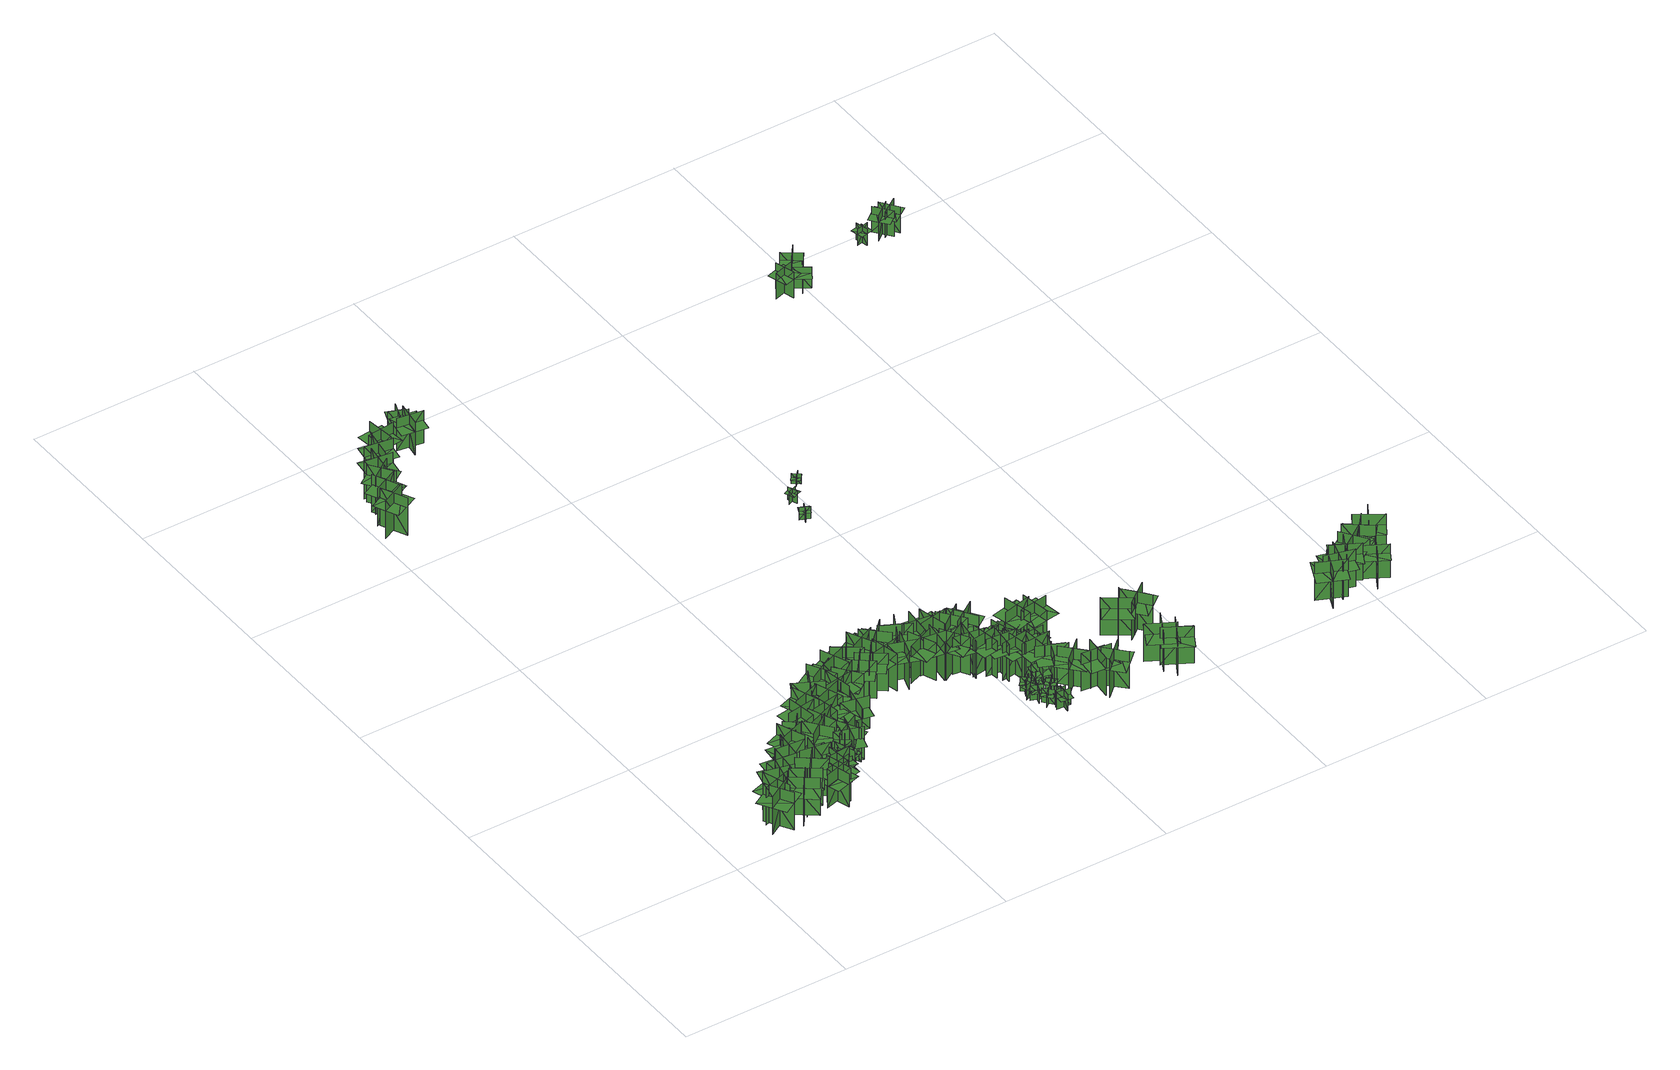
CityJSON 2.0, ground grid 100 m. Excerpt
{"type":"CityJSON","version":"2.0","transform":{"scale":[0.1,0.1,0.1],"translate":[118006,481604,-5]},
"CityObjects":{
"tree1":{"type":"SolitaryVegetationObject","geometry":[{"type":"MultiSurface","lod":"1","boundaries":[[[0,1,2]],[[0,2,3]],[[4,5,6]],[[4,6,7]],[[8,9,10]],[[8,10,11]],[[8,11,12]],[[8,12,13]]]}]},
"tree2":{"type":"SolitaryVegetationObject","geometry":[{"type":"MultiSurface","lod":"1","boundaries":[[[14,15,16]],[[14,16,17]],[[18,19,20]],[[18,20,21]],[[22,23,24]],[[22,24,25]],[[22,25,26]],[[22,26,27]]]}]},
"tree3":{"type":"SolitaryVegetationObject","geometry":[{"type":"MultiSurface","lod":"1","boundaries":[[[28,29,30]],[[28,30,31]],[[32,33,34]],[[32,34,35]],[[36,37,38]],[[36,38,39]],[[36,39,40]],[[36,40,41]]]}]},
"tree4":{"type":"SolitaryVegetationObject","geometry":[{"type":"MultiSurface","lod":"1","boundaries":[[[42,43,44]],[[42,44,45]],[[46,47,48]],[[46,48,49]],[[50,51,52]],[[50,52,53]],[[50,53,54]],[[50,54,55]]]}]},
"tree5":{"type":"SolitaryVegetationObject","geometry":[{"type":"MultiSurface","lod":"1","boundaries":[[[56,57,58]],[[56,58,59]],[[60,61,62]],[[60,62,63]],[[64,65,66]],[[64,66,67]],[[64,67,68]],[[64,68,69]]]}]},
"tree6":{"type":"SolitaryVegetationObject","geometry":[{"type":"MultiSurface","lod":"1","boundaries":[[[70,71,72]],[[70,72,73]],[[74,75,76]],[[74,76,77]],[[78,79,80]],[[78,80,81]],[[78,81,82]],[[78,82,83]]]}]},
"tree7":{"type":"SolitaryVegetationObject","geometry":[{"type":"MultiSurface","lod":"1","boundaries":[[[84,85,86]],[[84,86,87]],[[88,89,90]],[[88,90,91]],[[92,93,94]],[[92,94,95]],[[92,95,96]],[[92,96,97]]]}]},
"tree8":{"type":"SolitaryVegetationObject","geometry":[{"type":"MultiSurface","lod":"1","boundaries":[[[98,99,100]],[[98,100,101]],[[102,103,104]],[[102,104,105]],[[106,107,108]],[[106,108,109]],[[106,109,110]],[[106,110,111]]]}]},
"tree9":{"type":"SolitaryVegetationObject","geometry":[{"type":"MultiSurface","lod":"1","boundaries":[[[112,113,114]],[[112,114,115]],[[116,117,118]],[[116,118,119]],[[120,121,122]],[[120,122,123]],[[120,121,124]],[[120,124,125]]]}]},
"tree10":{"type":"SolitaryVegetationObject","geometry":[{"type":"MultiSurface","lod":"1","boundaries":[[[126,127,128]],[[126,128,129]],[[130,131,132]],[[130,132,133]],[[134,135,136]],[[134,136,137]],[[134,137,138]],[[134,138,139]]]}]},
"tree11":{"type":"SolitaryVegetationObject","geometry":[{"type":"MultiSurface","lod":"1","boundaries":[[[140,141,142]],[[140,142,143]],[[144,145,146]],[[144,146,147]],[[148,149,150]],[[148,150,151]],[[148,149,152]],[[148,152,153]]]}]},
"tree12":{"type":"SolitaryVegetationObject","geometry":[{"type":"MultiSurface","lod":"1","boundaries":[[[154,155,156]],[[154,156,157]],[[158,159,160]],[[158,160,161]],[[162,163,164]],[[162,164,165]],[[162,165,166]],[[162,166,167]]]}]},
"tree13":{"type":"SolitaryVegetationObject","geometry":[{"type":"MultiSurface","lod":"1","boundaries":[[[168,169,170]],[[168,170,171]],[[172,173,174]],[[172,174,175]],[[176,177,178]],[[176,178,179]],[[176,179,180]],[[176,180,181]]]}]},
"tree14":{"type":"SolitaryVegetationObject","geometry":[{"type":"MultiSurface","lod":"1","boundaries":[[[182,183,184]],[[182,184,185]],[[186,187,188]],[[186,188,189]],[[190,191,192]],[[190,192,193]],[[190,191,194]],[[190,194,195]]]}]},
"tree15":{"type":"SolitaryVegetationObject","geometry":[{"type":"MultiSurface","lod":"1","boundaries":[[[196,197,198]],[[196,198,199]],[[200,201,202]],[[200,202,203]],[[204,205,206]],[[204,206,207]],[[204,205,208]],[[204,208,209]]]}]},
"tree16":{"type":"SolitaryVegetationObject","geometry":[{"type":"MultiSurface","lod":"1","boundaries":[[[210,211,212]],[[210,212,213]],[[214,215,216]],[[214,216,217]],[[218,219,220]],[[218,220,221]],[[218,221,222]],[[218,222,223]]]}]},
"tree17":{"type":"SolitaryVegetationObject","geometry":[{"type":"MultiSurface","lod":"1","boundaries":[[[224,225,226]],[[224,226,227]],[[228,229,230]],[[228,230,231]],[[232,233,234]],[[232,234,235]],[[232,235,236]],[[232,236,237]]]}]},
"tree18":{"type":"SolitaryVegetationObject","geometry":[{"type":"MultiSurface","lod":"1","boundaries":[[[238,239,240]],[[238,240,241]],[[242,243,244]],[[242,244,245]],[[246,247,248]],[[246,248,249]],[[246,247,250]],[[246,250,251]]]}]},
"tree19":{"type":"SolitaryVegetationObject","geometry":[{"type":"MultiSurface","lod":"1","boundaries":[[[252,253,254]],[[252,254,255]],[[256,257,258]],[[256,258,259]],[[260,261,262]],[[260,262,263]],[[260,263,264]],[[260,264,265]]]}]},
"tree20":{"type":"SolitaryVegetationObject","geometry":[{"type":"MultiSurface","lod":"1","boundaries":[[[266,267,268]],[[266,268,269]],[[270,271,272]],[[270,272,273]],[[274,275,276]],[[274,276,277]],[[274,277,278]],[[274,278,279]]]}]},
"tree21":{"type":"SolitaryVegetationObject","geometry":[{"type":"MultiSurface","lod":"1","boundaries":[[[280,281,282]],[[280,282,283]],[[284,285,286]],[[284,286,287]],[[288,289,290]],[[288,290,291]],[[288,291,292]],[[288,292,293]]]}]},
"tree22":{"type":"SolitaryVegetationObject","geometry":[{"type":"MultiSurface","lod":"1","boundaries":[[[294,295,296]],[[294,296,297]],[[298,299,300]],[[298,300,301]],[[302,303,304]],[[302,304,305]],[[302,303,306]],[[302,306,307]]]}]},
"tree23":{"type":"SolitaryVegetationObject","geometry":[{"type":"MultiSurface","lod":"1","boundaries":[[[308,309,310]],[[308,310,311]],[[312,313,314]],[[312,314,315]],[[316,317,318]],[[316,318,319]],[[316,319,320]],[[316,320,321]]]}]},
"tree24":{"type":"SolitaryVegetationObject","geometry":[{"type":"MultiSurface","lod":"1","boundaries":[[[322,323,324]],[[322,324,325]],[[326,327,328]],[[326,328,329]],[[330,331,332]],[[330,332,333]],[[330,331,334]],[[330,334,335]]]}]},
"tree25":{"type":"SolitaryVegetationObject","geometry":[{"type":"MultiSurface","lod":"1","boundaries":[[[336,337,338]],[[336,338,339]],[[340,341,342]],[[340,342,343]],[[344,345,346]],[[344,346,347]],[[344,347,348]],[[344,348,349]]]}]},
"tree26":{"type":"SolitaryVegetationObject","geometry":[{"type":"MultiSurface","lod":"1","boundaries":[[[350,351,352]],[[350,352,353]],[[354,355,356]],[[354,356,357]],[[358,359,360]],[[358,360,361]],[[358,361,362]],[[358,362,363]]]}]},
"tree27":{"type":"SolitaryVegetationObject","geometry":[{"type":"MultiSurface","lod":"1","boundaries":[[[364,365,366]],[[364,366,367]],[[368,369,370]],[[368,370,371]],[[372,373,374]],[[372,374,375]],[[372,375,376]],[[372,376,377]]]}]},
"tree28":{"type":"SolitaryVegetationObject","geometry":[{"type":"MultiSurface","lod":"1","boundaries":[[[378,379,380]],[[378,380,381]],[[382,383,384]],[[382,384,385]],[[386,387,388]],[[386,388,389]],[[386,389,390]],[[386,390,391]]]}]},
"tree29":{"type":"SolitaryVegetationObject","geometry":[{"type":"MultiSurface","lod":"1","boundaries":[[[392,393,394]],[[392,394,395]],[[396,397,398]],[[396,398,399]],[[400,401,402]],[[400,402,403]],[[400,403,404]],[[400,404,405]]]}]},
"tree30":{"type":"SolitaryVegetationObject","geometry":[{"type":"MultiSurface","lod":"1","boundaries":[[[406,407,408]],[[406,408,409]],[[410,411,412]],[[410,412,413]],[[414,415,416]],[[414,416,417]],[[414,417,418]],[[414,418,419]]]}]},
"tree31":{"type":"SolitaryVegetationObject","geometry":[{"type":"MultiSurface","lod":"1","boundaries":[[[420,421,422]],[[420,422,423]],[[424,425,426]],[[424,426,427]],[[428,429,430]],[[428,430,431]],[[428,431,432]],[[428,432,433]]]}]},
"tree32":{"type":"SolitaryVegetationObject","geometry":[{"type":"MultiSurface","lod":"1","boundaries":[[[434,435,436]],[[434,436,437]],[[438,439,440]],[[438,440,441]],[[442,443,444]],[[442,444,445]],[[442,445,446]],[[442,446,447]]]}]},
"tree33":{"type":"SolitaryVegetationObject","geometry":[{"type":"MultiSurface","lod":"1","boundaries":[[[448,449,450]],[[448,450,451]],[[452,453,454]],[[452,454,455]],[[456,457,458]],[[456,458,459]],[[456,459,460]],[[456,460,461]]]}]},
"tree34":{"type":"SolitaryVegetationObject","geometry":[{"type":"MultiSurface","lod":"1","boundaries":[[[462,463,464]],[[462,464,465]],[[466,467,468]],[[466,468,469]],[[470,471,472]],[[470,472,473]],[[470,471,474]],[[470,474,475]]]}]},
"tree35":{"type":"SolitaryVegetationObject","geometry":[{"type":"MultiSurface","lod":"1","boundaries":[[[476,477,478]],[[476,478,479]],[[480,481,482]],[[480,482,483]],[[484,485,486]],[[484,486,487]],[[484,487,488]],[[484,488,489]]]}]},
"tree36":{"type":"SolitaryVegetationObject","geometry":[{"type":"MultiSurface","lod":"1","boundaries":[[[490,491,492]],[[490,492,493]],[[494,495,496]],[[494,496,497]],[[498,499,500]],[[498,500,501]],[[498,501,502]],[[498,502,503]]]}]},
"tree37":{"type":"SolitaryVegetationObject","geometry":[{"type":"MultiSurface","lod":"1","boundaries":[[[504,505,506]],[[504,506,507]],[[508,509,510]],[[508,510,511]],[[512,513,514]],[[512,514,515]],[[512,515,516]],[[512,516,517]]]}]},
"tree38":{"type":"SolitaryVegetationObject","geometry":[{"type":"MultiSurface","lod":"1","boundaries":[[[518,519,520]],[[518,520,521]],[[522,523,524]],[[522,524,525]],[[526,527,528]],[[526,528,529]],[[526,529,530]],[[526,530,531]]]}]},
"tree39":{"type":"SolitaryVegetationObject","geometry":[{"type":"MultiSurface","lod":"1","boundaries":[[[532,533,534]],[[532,534,535]],[[536,537,538]],[[536,538,539]],[[540,541,542]],[[540,542,543]],[[540,543,544]],[[540,544,545]]]}]},
"tree40":{"type":"SolitaryVegetationObject","geometry":[{"type":"MultiSurface","lod":"1","boundaries":[[[546,547,548]],[[546,548,549]],[[550,551,552]],[[550,552,553]],[[554,555,556]],[[554,556,557]],[[554,557,558]],[[554,558,559]]]}]},
"tree41":{"type":"SolitaryVegetationObject","geometry":[{"type":"MultiSurface","lod":"1","boundaries":[[[560,561,562]],[[560,562,563]],[[564,565,566]],[[564,566,567]],[[568,569,570]],[[568,570,571]],[[568,571,572]],[[568,572,573]]]}]},
"tree42":{"type":"SolitaryVegetationObject","geometry":[{"type":"MultiSurface","lod":"1","boundaries":[[[574,575,576]],[[574,576,577]],[[578,579,580]],[[578,580,581]],[[582,583,584]],[[582,584,585]],[[582,585,586]],[[582,586,587]]]}]},
"tree43":{"type":"SolitaryVegetationObject","geometry":[{"type":"MultiSurface","lod":"1","boundaries":[[[588,589,590]],[[588,590,591]],[[592,593,594]],[[592,594,595]],[[596,597,598]],[[596,598,599]],[[596,599,600]],[[596,600,601]]]}]},
"tree44":{"type":"SolitaryVegetationObject","geometry":[{"type":"MultiSurface","lod":"1","boundaries":[[[602,603,604]],[[602,604,605]],[[606,607,608]],[[606,608,609]],[[610,611,612]],[[610,612,613]],[[610,613,614]],[[610,614,615]]]}]},
"tree45":{"type":"SolitaryVegetationObject","geometry":[{"type":"MultiSurface","lod":"1","boundaries":[[[616,617,618]],[[616,618,619]],[[620,621,622]],[[620,622,623]],[[624,625,626]],[[624,626,627]],[[624,627,628]],[[624,628,629]]]}]},
"tree46":{"type":"SolitaryVegetationObject","geometry":[{"type":"MultiSurface","lod":"1","boundaries":[[[630,631,632]],[[630,632,633]],[[634,635,636]],[[634,636,637]],[[638,639,640]],[[638,640,641]],[[638,641,642]],[[638,642,643]]]}]},
"tree47":{"type":"SolitaryVegetationObject","geometry":[{"type":"MultiSurface","lod":"1","boundaries":[[[644,645,646]],[[644,646,647]],[[648,649,650]],[[648,650,651]],[[652,653,654]],[[652,654,655]],[[652,655,656]],[[652,656,657]]]}]},
"tree48":{"type":"SolitaryVegetationObject","geometry":[{"type":"MultiSurface","lod":"1","boundaries":[[[658,659,660]],[[658,660,661]],[[662,663,664]],[[662,664,665]],[[666,667,668]],[[666,668,669]],[[666,669,670]],[[666,670,671]]]}]},
"tree49":{"type":"SolitaryVegetationObject","geometry":[{"type":"MultiSurface","lod":"1","boundaries":[[[672,673,674]],[[672,674,675]],[[676,677,678]],[[676,678,679]],[[680,681,682]],[[680,682,683]],[[680,683,684]],[[680,684,685]]]}]},
"tree50":{"type":"SolitaryVegetationObject","geometry":[{"type":"MultiSurface","lod":"1","boundaries":[[[686,687,688]],[[686,688,689]],[[690,691,692]],[[690,692,693]],[[694,695,696]],[[694,696,697]],[[694,697,698]],[[694,698,699]]]}]},
"tree51":{"type":"SolitaryVegetationObject","geometry":[{"type":"MultiSurface","lod":"1","boundaries":[[[700,701,702]],[[700,702,703]],[[704,705,706]],[[704,706,707]],[[708,709,710]],[[708,710,711]],[[708,711,712]],[[708,712,713]]]}]},
"tree52":{"type":"SolitaryVegetationObject","geometry":[{"type":"MultiSurface","lod":"1","boundaries":[[[714,715,716]],[[714,716,717]],[[718,719,720]],[[718,720,721]],[[722,723,724]],[[722,724,725]],[[722,725,726]],[[722,726,727]]]}]},
"tree53":{"type":"SolitaryVegetationObject","geometry":[{"type":"MultiSurface","lod":"1","boundaries":[[[728,729,730]],[[728,730,731]],[[732,733,734]],[[732,734,735]],[[736,737,738]],[[736,738,739]],[[736,739,740]],[[736,740,741]]]}]},
"tree54":{"type":"SolitaryVegetationObject","geometry":[{"type":"MultiSurface","lod":"1","boundaries":[[[742,743,744]],[[742,744,745]],[[746,747,748]],[[746,748,749]],[[750,751,752]],[[750,752,753]],[[750,753,754]],[[750,754,755]]]}]},
"tree55":{"type":"SolitaryVegetationObject","geometry":[{"type":"MultiSurface","lod":"1","boundaries":[[[756,757,758]],[[756,758,759]],[[760,761,762]],[[760,762,763]],[[764,765,766]],[[764,766,767]],[[764,767,768]],[[764,768,769]]]}]},
"tree56":{"type":"SolitaryVegetationObject","geometry":[{"type":"MultiSurface","lod":"1","boundaries":[[[770,771,772]],[[770,772,773]],[[774,775,776]],[[774,776,777]],[[778,779,780]],[[778,780,781]],[[778,781,782]],[[778,782,783]]]}]},
"tree57":{"type":"SolitaryVegetationObject","geometry":[{"type":"MultiSurface","lod":"1","boundaries":[[[784,785,786]],[[784,786,787]],[[788,789,790]],[[788,790,791]],[[792,793,794]],[[792,794,795]],[[792,793,796]],[[792,796,797]]]}]},
"tree58":{"type":"SolitaryVegetationObject","geometry":[{"type":"MultiSurface","lod":"1","boundaries":[[[798,799,800]],[[798,800,801]],[[802,803,804]],[[802,804,805]],[[806,807,808]],[[806,808,809]],[[806,807,810]],[[806,810,811]]]}]},
"tree59":{"type":"SolitaryVegetationObject","geometry":[{"type":"MultiSurface","lod":"1","boundaries":[[[812,813,814]],[[812,814,815]],[[816,817,818]],[[816,818,819]],[[820,821,822]],[[820,822,823]],[[820,821,824]],[[820,824,825]]]}]},
"tree60":{"type":"SolitaryVegetationObject","geometry":[{"type":"MultiSurface","lod":"1","boundaries":[[[826,827,828]],[[826,828,829]],[[830,831,832]],[[830,832,833]],[[834,835,836]],[[834,836,837]],[[834,835,838]],[[834,838,839]]]}]},
"tree61":{"type":"SolitaryVegetationObject","geometry":[{"type":"MultiSurface","lod":"1","boundaries":[[[840,841,842]],[[840,842,843]],[[844,845,846]],[[844,846,847]],[[848,849,850]],[[848,850,851]],[[848,851,852]],[[848,852,853]]]}]},
"tree62":{"type":"SolitaryVegetationObject","geometry":[{"type":"MultiSurface","lod":"1","boundaries":[[[854,855,856]],[[854,856,857]],[[858,859,860]],[[858,860,861]],[[862,863,864]],[[862,864,865]],[[862,865,866]],[[862,866,867]]]}]},
"tree63":{"type":"SolitaryVegetationObject","geometry":[{"type":"MultiSurface","lod":"1","boundaries":[[[868,869,870]],[[868,870,871]],[[872,873,874]],[[872,874,875]],[[876,877,878]],[[876,878,879]],[[876,877,880]],[[876,880,881]]]}]},
"tree64":{"type":"SolitaryVegetationObject","geometry":[{"type":"MultiSurface","lod":"1","boundaries":[[[882,883,884]],[[882,884,885]],[[886,887,888]],[[886,888,889]],[[890,891,892]],[[890,892,893]],[[890,893,894]],[[890,894,895]]]}]},
"tree65":{"type":"SolitaryVegetationObject","geometry":[{"type":"MultiSurface","lod":"1","boundaries":[[[896,897,898]],[[896,898,899]],[[900,901,902]],[[900,902,903]],[[904,905,906]],[[904,906,907]],[[904,905,908]],[[904,908,909]]]}]},
"tree66":{"type":"SolitaryVegetationObject","geometry":[{"type":"MultiSurface","lod":"1","boundaries":[[[910,911,912]],[[910,912,913]],[[914,915,916]],[[914,916,917]],[[918,919,920]],[[918,920,921]],[[918,919,922]],[[918,922,923]]]}]},
"tree67":{"type":"SolitaryVegetationObject","geometry":[{"type":"MultiSurface","lod":"1","boundaries":[[[924,925,926]],[[924,926,927]],[[928,929,930]],[[928,930,931]],[[932,933,934]],[[932,934,935]],[[932,935,936]],[[932,936,937]]]}]},
"tree68":{"type":"SolitaryVegetationObject","geometry":[{"type":"MultiSurface","lod":"1","boundaries":[[[938,939,940]],[[938,940,941]],[[942,943,944]],[[942,944,945]],[[946,947,948]],[[946,948,949]],[[946,949,950]],[[946,950,951]]]}]},
"tree69":{"type":"SolitaryVegetationObject","geometry":[{"type":"MultiSurface","lod":"1","boundaries":[[[952,953,954]],[[952,954,955]],[[956,957,958]],[[956,958,959]],[[960,961,962]],[[960,962,963]],[[960,964,965]],[[960,965,961]]]}]},
"tree70":{"type":"SolitaryVegetationObject","geometry":[{"type":"MultiSurface","lod":"1","boundaries":[[[966,967,968]],[[966,968,969]],[[970,971,972]],[[970,972,973]],[[974,975,976]],[[974,976,977]],[[974,977,978]],[[974,978,979]]]}]},
"tree71":{"type":"SolitaryVegetationObject","geometry":[{"type":"MultiSurface","lod":"1","boundaries":[[[980,981,982]],[[980,982,983]],[[984,985,986]],[[984,986,987]],[[988,989,990]],[[988,990,991]],[[988,991,992]],[[988,992,993]]]}]},
"tree72":{"type":"SolitaryVegetationObject","geometry":[{"type":"MultiSurface","lod":"1","boundaries":[[[994,995,996]],[[994,996,997]],[[998,999,1000]],[[998,1000,1001]],[[1002,1003,1004]],[[1002,1004,1005]],[[1002,1005,1006]],[[1002,1006,1007]]]}]},
"tree73":{"type":"SolitaryVegetationObject","geometry":[{"type":"MultiSurface","lod":"1","boundaries":[[[1008,1009,1010]],[[1008,1010,1011]],[[1012,1013,1014]],[[1012,1014,1015]],[[1016,1017,1018]],[[1016,1018,1019]],[[1016,1019,1020]],[[1016,1020,1021]]]}]},
"tree74":{"type":"SolitaryVegetationObject","geometry":[{"type":"MultiSurface","lod":"1","boundaries":[[[1022,1023,1024]],[[1022,1024,1025]],[[1026,1027,1028]],[[1026,1028,1029]],[[1030,1031,1032]],[[1030,1032,1033]],[[1030,1033,1034]],[[1030,1034,1035]]]}]},
"tree75":{"type":"SolitaryVegetationObject","geometry":[{"type":"MultiSurface","lod":"1","boundaries":[[[1036,1037,1038]],[[1036,1038,1039]],[[1040,1041,1042]],[[1040,1042,1043]],[[1044,1045,1046]],[[1044,1046,1047]],[[1044,1047,1048]],[[1044,1048,1049]]]}]},
"tree76":{"type":"SolitaryVegetationObject","geometry":[{"type":"MultiSurface","lod":"1","boundaries":[[[1050,1051,1052]],[[1050,1052,1053]],[[1054,1055,1056]],[[1054,1056,1057]],[[1058,1059,1060]],[[1058,1060,1061]],[[1058,1061,1062]],[[1058,1062,1063]]]}]},
"tree77":{"type":"SolitaryVegetationObject","geometry":[{"type":"MultiSurface","lod":"1","boundaries":[[[1064,1065,1066]],[[1064,1066,1067]],[[1068,1069,1070]],[[1068,1070,1071]],[[1072,1073,1074]],[[1072,1074,1075]],[[1072,1075,1076]],[[1072,1076,1077]]]}]},
"tree78":{"type":"SolitaryVegetationObject","geometry":[{"type":"MultiSurface","lod":"1","boundaries":[[[1078,1079,1080]],[[1078,1080,1081]],[[1082,1083,1084]],[[1082,1084,1085]],[[1086,1087,1088]],[[1086,1088,1089]],[[1086,1089,1090]],[[1086,1090,1091]]]}]},
"tree79":{"type":"SolitaryVegetationObject","geometry":[{"type":"MultiSurface","lod":"1","boundaries":[[[1092,1093,1094]],[[1092,1094,1095]],[[1096,1097,1098]],[[1096,1098,1099]],[[1100,1101,1102]],[[1100,1102,1103]],[[1100,1103,1104]],[[1100,1104,1105]]]}]},
"tree80":{"type":"SolitaryVegetationObject","geometry":[{"type":"MultiSurface","lod":"1","boundaries":[[[1106,1107,1108]],[[1106,1108,1109]],[[1110,1111,1112]],[[1110,1112,1113]],[[1114,1115,1116]],[[1114,1116,1117]],[[1114,1117,1118]],[[1114,1118,1119]]]}]},
"tree81":{"type":"SolitaryVegetationObject","geometry":[{"type":"MultiSurface","lod":"1","boundaries":[[[1120,1121,1122]],[[1120,1122,1123]],[[1124,1125,1126]],[[1124,1126,1127]],[[1128,1129,1130]],[[1128,1130,1131]],[[1128,1131,1132]],[[1128,1132,1133]]]}]},
"tree82":{"type":"SolitaryVegetationObject","geometry":[{"type":"MultiSurface","lod":"1","boundaries":[[[1134,1135,1136]],[[1134,1136,1137]],[[1138,1139,1140]],[[1138,1140,1141]],[[1142,1143,1144]],[[1142,1144,1145]],[[1142,1145,1146]],[[1142,1146,1147]]]}]},
"tree83":{"type":"SolitaryVegetationObject","geometry":[{"type":"MultiSurface","lod":"1","boundaries":[[[1148,1149,1150]],[[1148,1150,1151]],[[1152,1153,1154]],[[1152,1154,1155]],[[1156,1157,1158]],[[1156,1158,1159]],[[1156,1159,1160]],[[1156,1160,1161]]]}]},
"tree84":{"type":"SolitaryVegetationObject","geometry":[{"type":"MultiSurface","lod":"1","boundaries":[[[1162,1163,1164]],[[1162,1164,1165]],[[1166,1167,1168]],[[1166,1168,1169]],[[1170,1171,1172]],[[1170,1172,1173]],[[1170,1173,1174]],[[1170,1174,1175]]]}]},
"tree85":{"type":"SolitaryVegetationObject","geometry":[{"type":"MultiSurface","lod":"1","boundaries":[[[1176,1177,1178]],[[1176,1178,1179]],[[1180,1181,1182]],[[1180,1182,1183]],[[1184,1185,1186]],[[1184,1186,1187]],[[1184,1187,1188]],[[1184,1188,1189]]]}]},
"tree86":{"type":"SolitaryVegetationObject","geometry":[{"type":"MultiSurface","lod":"1","boundaries":[[[1190,1191,1192]],[[1190,1192,1193]],[[1194,1195,1196]],[[1194,1196,1197]],[[1198,1199,1200]],[[1198,1200,1201]],[[1198,1201,1202]],[[1198,1202,1203]]]}]},
"tree87":{"type":"SolitaryVegetationObject","geometry":[{"type":"MultiSurface","lod":"1","boundaries":[[[1204,1205,1206]],[[1204,1206,1207]],[[1208,1209,1210]],[[1208,1210,1211]],[[1212,1213,1214]],[[1212,1214,1215]],[[1212,1215,1216]],[[1212,1216,1217]]]}]},
"tree88":{"type":"SolitaryVegetationObject","geometry":[{"type":"MultiSurface","lod":"1","boundaries":[[[1218,1219,1220]],[[1218,1220,1221]],[[1222,1223,1224]],[[1222,1224,1225]],[[1226,1227,1228]],[[1226,1228,1229]],[[1226,1229,1230]],[[1226,1230,1231]]]}]},
"tree89":{"type":"SolitaryVegetationObject","geometry":[{"type":"MultiSurface","lod":"1","boundaries":[[[1232,1233,1234]],[[1232,1234,1235]],[[1236,1237,1238]],[[1236,1238,1239]],[[1240,1241,1242]],[[1240,1242,1243]],[[1240,1243,1244]],[[1240,1244,1245]]]}]},
"tree90":{"type":"SolitaryVegetationObject","geometry":[{"type":"MultiSurface","lod":"1","boundaries":[[[1246,1247,1248]],[[1246,1248,1249]],[[1250,1251,1252]],[[1250,1252,1253]],[[1254,1255,1256]],[[1254,1256,1257]],[[1254,1257,1258]],[[1254,1258,1259]]]}]},
"tree91":{"type":"SolitaryVegetationObject","geometry":[{"type":"MultiSurface","lod":"1","boundaries":[[[1260,1261,1262]],[[1260,1262,1263]],[[1264,1265,1266]],[[1264,1266,1267]],[[1268,1269,1270]],[[1268,1270,1271]],[[1268,1271,1272]],[[1268,1272,1273]]]}]},
"tree92":{"type":"SolitaryVegetationObject","geometry":[{"type":"MultiSurface","lod":"1","boundaries":[[[1274,1275,1276]],[[1274,1276,1277]],[[1278,1279,1280]],[[1278,1280,1281]],[[1282,1283,1284]],[[1282,1284,1285]],[[1282,1285,1286]],[[1282,1286,1287]]]}]},
"tree93":{"type":"SolitaryVegetationObject","geometry":[{"type":"MultiSurface","lod":"1","boundaries":[[[1288,1289,1290]],[[1288,1290,1291]],[[1292,1293,1294]],[[1292,1294,1295]],[[1296,1297,1298]],[[1296,1298,1299]],[[1296,1299,1300]],[[1296,1300,1301]]]}]},
"tree94":{"type":"SolitaryVegetationObject","geometry":[{"type":"MultiSurface","lod":"1","boundaries":[[[1302,1303,1304]],[[1302,1304,1305]],[[1306,1307,1308]],[[1306,1308,1309]],[[1310,1311,1312]],[[1310,1312,1313]],[[1310,1313,1314]],[[1310,1314,1315]]]}]},
"tree95":{"type":"SolitaryVegetationObject","geometry":[{"type":"MultiSurface","lod":"1","boundaries":[[[1316,1317,1318]],[[1316,1318,1319]],[[1320,1321,1322]],[[1320,1322,1323]],[[1324,1325,1326]],[[1324,1326,1327]],[[1324,1327,1328]],[[1324,1328,1329]]]}]},
"tree96":{"type":"SolitaryVegetationObject","geometry":[{"type":"MultiSurface","lod":"1","boundaries":[[[1330,1331,1332]],[[1330,1332,1333]],[[1334,1335,1336]],[[1334,1336,1337]],[[1338,1339,1340]],[[1338,1340,1341]],[[1338,1341,1342]],[[1338,1342,1343]]]}]},
"tree97":{"type":"SolitaryVegetationObject","geometry":[{"type":"MultiSurface","lod":"1","boundaries":[[[1344,1345,1346]],[[1344,1346,1347]],[[1348,1349,1350]],[[1348,1350,1351]],[[1352,1353,1354]],[[1352,1354,1355]],[[1352,1356,1357]],[[1352,1357,1353]]]}]},
"tree98":{"type":"SolitaryVegetationObject","geometry":[{"type":"MultiSurface","lod":"1","boundaries":[[[1358,1359,1360]],[[1358,1360,1361]],[[1362,1363,1364]],[[1362,1364,1365]],[[1366,1367,1368]],[[1366,1368,1369]],[[1366,1369,1370]],[[1366,1370,1371]]]}]},
"tree99":{"type":"SolitaryVegetationObject","geometry":[{"type":"MultiSurface","lod":"1","boundaries":[[[1372,1373,1374]],[[1372,1374,1375]],[[1376,1377,1378]],[[1376,1378,1379]],[[1380,1381,1382]],[[1380,1382,1383]],[[1380,1383,1384]],[[1380,1384,1385]]]}]},
"tree100":{"type":"SolitaryVegetationObject","geometry":[{"type":"MultiSurface","lod":"1","boundaries":[[[1386,1387,1388]],[[1386,1388,1389]],[[1390,1391,1392]],[[1390,1392,1393]],[[1394,1395,1396]],[[1394,1396,1397]],[[1394,1397,1398]],[[1394,1398,1399]]]}]},
"tree101":{"type":"SolitaryVegetationObject","geometry":[{"type":"MultiSurface","lod":"1","boundaries":[[[1400,1401,1402]],[[1400,1402,1403]],[[1404,1405,1406]],[[1404,1406,1407]],[[1408,1409,1410]],[[1408,1410,1411]],[[1408,1411,1412]],[[1408,1412,1413]]]}]},
"tree102":{"type":"SolitaryVegetationObject","geometry":[{"type":"MultiSurface","lod":"1","boundaries":[[[1414,1415,1416]],[[1414,1416,1417]],[[1418,1419,1420]],[[1418,1420,1421]],[[1422,1423,1424]],[[1422,1424,1425]],[[1422,1425,1426]],[[1422,1426,1427]]]}]},
"tree103":{"type":"SolitaryVegetationObject","geometry":[{"type":"MultiSurface","lod":"1","boundaries":[[[1428,1429,1430]],[[1428,1430,1431]],[[1432,1433,1434]],[[1432,1434,1435]],[[1436,1437,1438]],[[1436,1438,1439]],[[1436,1439,1440]],[[1436,1440,1441]]]}]}
},
"vertices":[
[312,132,7],[464,222,7],[464,222,254],[312,132,254],[426,102,7],[335,254,7],[335,254,254],[426,102,254],[426,102,185],[502,147,185],[411,300,185],[335,254,185],[259,209,185],[350,57,185],
[445,171,4],[389,339,4],[389,339,250],[445,171,250],[499,276,4],[331,220,4],[331,220,250],[499,276,250],[499,276,181],[471,360,181],[303,304,181],[331,220,181],[359,136,181],[527,192,181],
[459,236,5],[501,408,5],[501,408,252],[459,236,252],[561,297,5],[389,339,5],[389,339,252],[561,297,252],[561,297,183],[582,383,183],[410,425,183],[389,339,183],[368,253,183],[540,211,183],
[606,127,6],[465,234,6],[465,234,252],[606,127,252],[591,244,6],[484,103,6],[484,103,252],[591,244,252],[591,244,183],[521,298,183],[413,157,183],[484,103,183],[554,49,183],[661,190,183],
[622,368,6],[446,387,6],[446,387,253],[622,368,253],[548,460,6],[529,284,6],[529,284,253],[548,460,253],[548,460,184],[460,470,184],[441,294,184],[529,284,184],[617,275,184],[636,451,184],
[666,194,1],[518,290,1],[518,290,247],[666,194,247],[643,309,1],[546,161,1],[546,161,247],[643,309,247],[643,309,178],[569,357,178],[472,209,178],[546,161,178],[620,112,178],[717,261,178],
[711,359,4],[603,219,4],[603,219,250],[711,359,250],[594,344,4],[734,236,4],[734,236,250],[594,344,250],[594,344,181],[540,274,181],[680,166,181],[734,236,181],[789,306,181],[648,415,181],
[543,456,8],[720,439,8],[720,439,254],[543,456,254],[618,365,8],[635,541,8],[635,541,254],[618,365,254],[618,365,185],[706,356,185],[723,532,185],[635,541,185],[547,550,185],[530,373,185],
[672,156,5],[830,201,5],[830,201,224],[672,156,224],[770,102,5],[724,260,5],[724,260,224],[770,102,224],[673,151,151],[831,196,151],[808,275,151],[650,230,151],[850,132,151],[692,87,151],
[743,445,3],[713,270,3],[713,270,250],[743,445,250],[646,377,3],[821,347,3],[821,347,250],[646,377,250],[646,377,181],[631,290,181],[806,260,181],[821,347,181],[836,435,181],[661,464,181],
[858,240,5],[698,200,5],[698,200,224],[858,240,224],[762,297,5],[802,138,5],[802,138,224],[762,297,224],[857,245,151],[697,205,151],[717,125,151],[877,165,151],[681,269,151],[840,310,151],
[736,463,7],[672,628,7],[672,628,253],[736,463,253],[784,570,7],[619,506,7],[619,506,253],[784,570,253],[784,570,184],[752,653,184],[587,589,184],[619,506,184],[651,424,184],[816,488,184],
[859,268,8],[740,242,8],[740,242,177],[859,268,177],[791,312,8],[816,193,8],[816,193,177],[791,312,177],[791,312,129],[731,300,129],[757,180,129],[816,193,129],[876,206,129],[850,325,129],
[735,276,5],[898,292,5],[898,292,225],[735,276,225],[822,205,5],[805,369,5],[805,369,225],[822,205,225],[735,270,151],[899,287,151],[890,369,151],[727,352,151],[906,221,151],[742,204,151],
[895,261,8],[766,264,8],[766,264,180],[895,261,180],[834,325,8],[831,195,8],[831,195,180],[834,325,180],[895,265,123],[766,269,123],[764,204,123],[894,201,123],[767,321,123],[896,318,123],
[829,667,8],[734,545,8],[734,545,223],[829,667,223],[727,655,8],[849,560,8],[849,560,223],[727,655,223],[727,655,163],[679,593,163],[802,499,163],[849,560,163],[897,621,163],[774,716,163],
[785,450,5],[926,558,5],[926,558,251],[785,450,251],[902,434,5],[794,575,5],[794,575,251],[902,434,251],[902,434,182],[972,487,182],[865,628,182],[794,575,182],[724,521,182],[831,380,182],
[851,325,8],[973,368,8],[973,368,181],[851,325,181],[930,287,8],[888,409,8],[888,409,181],[930,287,181],[852,321,123],[975,364,123],[953,425,123],[831,382,123],[992,314,123],[870,272,123],
[987,362,9],[886,430,9],[886,430,178],[987,362,178],[972,441,9],[903,341,9],[903,341,178],[972,441,178],[972,441,131],[921,475,131],[853,375,131],[903,341,131],[954,306,131],[1022,407,131],
[843,757,7],[869,582,7],[869,582,253],[843,757,253],[772,662,7],[947,689,7],[947,689,253],[772,662,253],[772,662,184],[786,575,184],[961,601,184],[947,689,184],[934,776,184],[759,750,184],
[877,642,5],[945,479,5],[945,479,251],[877,642,251],[831,533,5],[995,601,5],[995,601,251],[831,533,251],[831,533,182],[865,452,182],[1029,519,182],[995,601,182],[961,683,182],[797,615,182],
[953,332,7],[1004,488,7],[1004,488,226],[953,332,226],[1053,383,7],[896,434,7],[896,434,226],[1053,383,226],[958,330,153],[1009,486,153],[931,512,153],[880,356,153],[1072,466,153],[1021,309,153],
[149,3251,4],[79,3399,4],[79,3399,251],[149,3251,251],[189,3363,4],[40,3293,4],[40,3293,251],[189,3363,251],[189,3363,187],[155,3435,187],[7,3364,187],[40,3293,187],[74,3222,187],[222,3292,187],
[1031,378,5],[954,523,5],[954,523,224],[1031,378,224],[1064,485,5],[918,408,5],[918,408,224],[1064,485,224],[1036,381,151],[959,526,151],[886,487,151],[963,342,151],[1018,557,151],[1095,412,151],
[858,722,8],[1025,782,8],[1025,782,254],[858,722,254],[965,671,8],[905,838,8],[905,838,254],[965,671,254],[965,671,185],[1048,701,185],[988,868,185],[905,838,185],[821,808,185],[881,641,185],
[1080,497,7],[964,458,7],[964,458,177],[1080,497,177],[1007,533,7],[1046,418,7],[1046,418,177],[1007,533,177],[1007,533,129],[949,514,129],[988,399,129],[1046,418,129],[1104,437,129],[1065,552,129],
[105,3515,5],[174,3367,5],[174,3367,252],[105,3515,252],[64,3403,5],[213,3472,5],[213,3472,252],[64,3403,252],[64,3403,188],[98,3331,188],[246,3401,188],[213,3472,188],[180,3543,188],[31,3474,188],
[963,718,4],[996,545,4],[996,545,250],[963,718,250],[896,621,4],[1070,655,4],[1070,655,250],[896,621,250],[896,621,181],[913,534,181],[1087,568,181],[1070,655,181],[1054,742,181],[880,708,181],
[223,3464,4],[129,3598,4],[129,3598,252],[223,3464,252],[243,3582,4],[109,3488,4],[109,3488,252],[243,3582,252],[243,3582,187],[198,3646,187],[64,3553,187],[109,3488,187],[154,3424,187],[289,3517,187],
[969,743,6],[1052,900,6],[1052,900,252],[969,743,252],[1082,778,6],[926,860,6],[926,860,252],[1082,778,252],[1082,778,183],[1123,856,183],[967,938,183],[926,860,183],[884,781,183],[1041,699,183],
[1124,541,9],[1046,546,9],[1046,546,117],[1124,541,117],[1090,580,9],[1085,503,9],[1085,503,117],[1090,580,117],[1090,580,87],[1051,582,87],[1047,505,87],[1085,503,87],[1124,501,87],[1128,578,87],
[1131,745,5],[966,681,5],[966,681,251],[1131,745,251],[1023,793,5],[1087,628,5],[1087,628,251],[1023,793,251],[1023,793,182],[941,761,182],[1004,596,182],[1087,628,182],[1169,660,182],[1106,825,182],
[201,3532,4],[222,3694,4],[222,3694,252],[201,3532,252],[295,3605,4],[133,3627,4],[133,3627,252],[295,3605,252],[295,3605,187],[306,3683,187],[143,3705,187],[133,3627,187],[122,3549,187],[285,3527,187],
[1129,518,5],[1162,680,5],[1162,680,224],[1129,518,224],[1222,580,5],[1061,613,5],[1061,613,224],[1222,580,224],[1134,517,151],[1167,679,151],[1086,695,151],[1053,534,151],[1232,665,151],[1199,504,151],
[1062,745,5],[1237,775,5],[1237,775,252],[1062,745,252],[1158,677,5],[1128,851,5],[1128,851,252],[1158,677,252],[1158,677,183],[1245,691,183],[1215,866,183],[1128,851,183],[1041,836,183],[1071,662,183],
[1075,947,10],[1164,794,10],[1164,794,256],[1075,947,256],[1044,833,10],[1197,923,10],[1197,923,256],[1044,833,256],[1044,833,187],[1089,757,187],[1242,846,187],[1197,923,187],[1153,999,187],[1000,910,187],
[267,3629,4],[291,3791,4],[291,3791,251],[267,3629,251],[363,3701,4],[201,3725,4],[201,3725,251],[363,3701,251],[363,3701,187],[374,3779,187],[212,3803,187],[201,3725,187],[189,3647,187],[351,3623,187],
[1290,848,1],[1150,740,1],[1150,740,248],[1290,848,248],[1173,864,1],[1281,723,1],[1281,723,248],[1173,864,248],[1173,864,179],[1103,810,179],[1211,669,179],[1281,723,179],[1351,777,179],[1243,918,179],
[438,3810,4],[275,3793,4],[275,3793,251],[438,3810,251],[344,3885,4],[362,3722,4],[362,3722,251],[344,3885,251],[344,3885,186],[266,3876,186],[284,3713,186],[362,3722,186],[440,3730,186],[423,3893,186],
[1308,959,9],[1145,890,9],[1145,890,255],[1308,959,255],[1199,1004,9],[1268,841,9],[1268,841,255],[1199,1004,255],[1199,1004,186],[1117,970,186],[1186,807,186],[1268,841,186],[1349,876,186],[1281,1039,186],
[1255,879,4],[1394,769,4],[1394,769,250],[1255,879,250],[1268,761,4],[1378,900,4],[1378,900,250],[1268,761,250],[1268,761,181],[1337,706,181],[1447,845,181],[1378,900,181],[1308,955,181],[1198,816,181],
[1373,1017,9],[1270,874,9],[1270,874,255],[1373,1017,255],[1257,999,9],[1401,896,9],[1401,896,255],[1257,999,255],[1257,999,186],[1205,927,186],[1349,824,186],[1401,896,186],[1452,968,186],[1309,1071,186],
[1338,894,4],[1478,786,4],[1478,786,251],[1338,894,251],[1352,777,4],[1460,917,4],[1460,917,251],[1352,777,251],[1352,777,182],[1422,723,182],[1530,863,182],[1460,917,182],[1390,971,182],[1282,831,182],
[496,3863,3],[649,3840,3],[649,3840,218],[496,3863,218],[557,3780,3],[580,3933,3],[580,3933,218],[557,3780,218],[557,3780,158],[633,3768,158],[657,3921,158],[580,3933,158],[503,3944,158],[480,3791,158],
[1362,935,9],[1522,1013,9],[1522,1013,255],[1362,935,255],[1474,896,9],[1396,1055,9],[1396,1055,255],[1474,896,255],[1474,896,186],[1553,935,186],[1476,1094,186],[1396,1055,186],[1317,1017,186],[1394,858,186],
[1478,933,4],[1515,760,4],[1515,760,250],[1478,933,250],[1413,835,4],[1586,872,4],[1586,872,250],[1413,835,250],[1413,835,181],[1432,748,181],[1605,786,181],[1586,872,181],[1567,959,181],[1394,921,181],
[623,3938,5],[518,3979,5],[518,3979,175],[623,3938,175],[589,4013,5],[548,3908,5],[548,3908,175],[589,4013,175],[589,4013,131],[538,4033,131],[498,3928,131],[548,3908,131],[599,3889,131],[639,3994,131],
[1472,918,7],[1597,1043,7],[1597,1043,253],[1472,918,253],[1590,917,7],[1464,1042,7],[1464,1042,253],[1590,917,253],[1590,917,184],[1652,980,184],[1527,1105,184],[1464,1042,184],[1402,980,184],[1527,855,184],
[1683,802,1],[1515,857,1],[1515,857,247],[1683,802,247],[1631,908,1],[1576,739,1],[1576,739,247],[1631,908,247],[1631,908,178],[1546,935,178],[1491,767,178],[1576,739,178],[1660,712,178],[1715,880,178],
[1679,1034,9],[1598,877,9],[1598,877,255],[1679,1034,255],[1567,999,9],[1724,918,9],[1724,918,255],[1567,999,255],[1567,999,186],[1526,921,186],[1683,839,186],[1724,918,186],[1765,997,186],[1608,1078,186],
[1774,840,3],[1611,772,3],[1611,772,249],[1774,840,249],[1666,885,3],[1734,722,3],[1734,722,249],[1666,885,249],[1666,885,180],[1584,851,180],[1652,688,180],[1734,722,180],[1815,756,180],[1747,919,180],
[1862,776,4],[1686,797,4],[1686,797,250],[1862,776,250],[1789,869,4],[1768,693,4],[1768,693,250],[1789,869,250],[1789,869,181],[1701,880,181],[1680,704,181],[1768,693,181],[1856,683,181],[1877,858,181],
[1761,1015,5],[1745,839,5],[1745,839,252],[1761,1015,252],[1670,941,5],[1846,924,5],[1846,924,252],[1670,941,252],[1670,941,183],[1662,852,183],[1838,836,183],[1846,924,183],[1854,1012,183],[1678,1029,183],
[1929,785,2],[1777,693,2],[1777,693,248],[1929,785,248],[1814,813,2],[1906,662,2],[1906,662,248],[1814,813,248],[1814,813,179],[1738,767,179],[1831,616,179],[1906,662,179],[1982,708,179],[1890,859,179],
[1758,896,5],[1931,932,5],[1931,932,251],[1758,896,251],[1856,831,5],[1820,1004,5],[1820,1004,251],[1856,831,251],[1856,831,182],[1943,849,182],[1907,1022,182],[1820,1004,182],[1733,987,182],[1769,813,182],
[1914,620,1],[1937,796,1],[1937,796,247],[1914,620,247],[2008,691,1],[1833,715,1],[1833,715,247],[2008,691,247],[2008,691,178],[2020,779,178],[1844,802,178],[1833,715,178],[1821,627,178],[1996,603,178],
[2045,363,8],[2069,297,8],[2069,297,102],[2045,363,102],[2025,319,8],[2091,344,8],[2091,344,102],[2025,319,102],[2043,362,71],[2067,296,71],[2100,308,71],[2076,374,71],[2040,286,71],[2016,352,71],
[2105,280,9],[2038,304,9],[2038,304,103],[2105,280,103],[2084,323,9],[2061,257,9],[2061,257,103],[2084,323,103],[2106,282,71],[2039,306,71],[2027,273,71],[2094,249,71],[2049,333,71],[2115,309,71],
[2124,207,9],[2078,260,9],[2078,260,103],[2124,207,103],[2127,254,9],[2074,208,9],[2074,208,103],[2127,254,103],[2126,208,72],[2080,261,72],[2053,238,72],[2099,185,72],[2101,280,72],[2147,227,72],
[2089,350,8],[2039,400,8],[2039,400,102],[2089,350,102],[2089,398,8],[2039,348,8],[2039,348,102],[2089,398,102],[2090,352,70],[2040,401,70],[2016,376,70],[2065,327,70],[2061,422,70],[2111,372,70],
[1975,731,5],[2003,557,5],[2003,557,251],[1975,731,251],[1906,636,5],[2080,664,5],[2080,664,251],[1906,636,251],[1906,636,182],[1920,549,182],[2094,577,182],[2080,664,182],[2066,752,182],[1891,724,182],
[1875,940,4],[1984,800,4],[1984,800,250],[1875,940,250],[1860,823,4],[2000,932,4],[2000,932,250],[1860,823,250],[1860,823,181],[1915,753,181],[2054,862,181],[2000,932,181],[1945,1001,181],[1806,893,181],
[2148,124,8],[2157,205,8],[2157,205,118],[2148,124,118],[2191,159,8],[2110,168,8],[2110,168,118],[2191,159,118],[2151,123,81],[2159,205,81],[2118,210,81],[2110,128,81],[2192,202,81],[2184,120,81],
[2153,159,9],[2146,221,9],[2146,221,118],[2153,159,118],[2179,192,9],[2179,192,118],[2116,184,118],[2116,184,9],[2177,191,83],[2174,218,83],[2123,212,83],[2126,185,83],[2130,159,83],[2180,165,83],
[2075,404,8],[2128,358,8],[2128,358,102],[2075,404,102],[2079,356,8],[2125,410,8],[2125,410,102],[2079,356,102],[2074,402,70],[2127,356,70],[2150,383,70],[2097,429,70],[2108,335,70],[2055,381,70],
[2082,380,8],[2141,340,8],[2141,340,102],[2082,380,102],[2091,333,8],[2131,391,8],[2131,391,102],[2091,333,102],[2081,378,71],[2139,339,71],[2159,368,71],[2100,407,71],[2123,315,71],[2065,354,71],
[2053,674,6],[2037,498,6],[2037,498,252],[2053,674,252],[1962,599,6],[2138,583,6],[2138,583,252],[1962,599,252],[1962,599,183],[1954,510,183],[2131,495,183],[2138,583,183],[2146,671,183],[1970,687,183],
[1925,806,4],[2071,907,4],[2071,907,250],[1925,806,250],[2041,785,4],[1940,930,4],[1940,930,250],[2041,785,250],[2041,785,181],[2114,835,181],[2013,980,181],[1940,930,181],[1868,880,181],[1968,734,181],
[2128,322,8],[2150,414,8],[2150,414,166],[2128,322,166],[2190,360,8],[2098,383,8],[2098,383,166],[2190,360,166],[2190,360,114],[2098,383,114],[2086,332,114],[2178,310,114],[2202,411,114],[2110,433,114],
[2018,528,2],[2193,550,2],[2193,550,248],[2018,528,248],[2111,455,2],[2088,631,2],[2088,631,248],[2111,455,248],[2111,455,179],[2199,466,179],[2176,642,179],[2088,631,179],[2000,619,179],[2023,444,179],
[2149,326,11],[2192,286,11],[2192,286,93],[2149,326,93],[2150,287,11],[2191,330,11],[2191,330,93],[2150,287,93],[2150,287,70],[2171,267,70],[2212,309,70],[2191,330,70],[2169,350,70],[2128,308,70],
[2095,463,5],[2272,474,5],[2272,474,251],[2095,463,251],[2183,385,5],[2172,561,5],[2172,561,251],[2183,385,251],[2183,385,182],[2272,390,182],[2260,567,182],[2172,561,182],[2084,556,182],[2095,379,182],
[2246,451,6],[2176,288,6],[2176,288,252],[2246,451,252],[2136,408,6],[2299,337,6],[2299,337,252],[2136,408,252],[2136,408,183],[2101,327,183],[2263,256,183],[2299,337,183],[2334,419,183],[2172,489,183],
[2088,749,8],[2141,732,8],[2141,732,85],[2088,749,85],[2105,716,8],[2121,769,8],[2121,769,85],[2105,716,85],[2105,716,63],[2131,708,63],[2147,761,63],[2121,769,63],[2095,777,63],[2078,724,63],
[2212,603,7],[2147,706,7],[2147,706,176],[2212,603,176],[2230,682,7],[2128,617,7],[2128,617,176],[2230,682,176],[2230,682,129],[2198,733,129],[2095,668,129],[2128,617,129],[2160,565,129],[2263,630,129],
[2353,343,3],[2223,223,3],[2223,223,249],[2353,343,249],[2236,349,3],[2356,219,3],[2356,219,249],[2236,349,249],[2236,349,180],[2171,288,180],[2291,159,180],[2356,219,180],[2421,279,180],[2301,409,180],
[2209,799,5],[2113,774,5],[2113,774,143],[2209,799,143],[2152,833,5],[2177,737,5],[2177,737,143],[2152,833,143],[2152,833,105],[2104,821,105],[2129,724,105],[2177,737,105],[2225,749,105],[2201,845,105],
[2324,612,8],[2203,603,8],[2203,603,178],[2324,612,178],[2263,665,8],[2272,544,8],[2272,544,178],[2263,665,178],[2263,665,130],[2203,661,130],[2211,540,130],[2272,544,130],[2332,548,130],[2324,670,130],
[2478,207,5],[2302,224,5],[2302,224,252],[2478,207,252],[2403,298,5],[2387,122,5],[2387,122,252],[2403,298,252],[2403,298,183],[2315,307,183],[2299,130,183],[2387,122,183],[2475,114,183],[2491,290,183],
[2237,832,3],[2279,660,3],[2279,660,249],[2237,832,249],[2175,731,3],[2347,773,3],[2347,773,249],[2175,731,249],[2175,731,180],[2197,645,180],[2368,688,180],[2347,773,180],[2326,859,180],[2154,817,180],
[2334,534,9],[2312,585,9],[2312,585,86],[2334,534,86],[2348,568,9],[2297,546,9],[2297,546,86],[2348,568,86],[2348,568,64],[2337,593,64],[2286,571,64],[2297,546,64],[2308,521,64],[2359,542,64],
[2518,100,6],[2398,230,6],[2398,230,252],[2518,100,252],[2524,218,6],[2393,98,6],[2393,98,252],[2524,218,252],[2524,218,183],[2464,283,183],[2333,163,183],[2393,98,183],[2453,33,183],[2584,153,183],
[2424,731,4],[2250,702,4],[2250,702,250],[2424,731,250],[2329,800,4],[2358,625,4],[2358,625,250],[2329,800,250],[2329,800,181],[2241,785,181],[2271,611,181],[2358,625,181],[2445,640,181],[2416,814,181],
[1894,2218,6],[1948,2194,6],[1948,2194,88],[1894,2218,88],[1908,2181,6],[1932,2235,6],[1932,2235,88],[1908,2181,88],[1908,2181,65],[1935,2169,65],[1959,2223,65],[1932,2235,65],[1905,2247,65],[1881,2193,65],
[1977,2378,4],[1923,2355,4],[1923,2355,86],[1977,2378,86],[1941,2393,4],[1964,2338,4],[1964,2338,86],[1941,2393,86],[1941,2393,63],[1914,2381,63],[1937,2327,63],[1964,2338,63],[1991,2350,63],[1968,2404,63],
[2040,2460,4],[2073,2498,4],[2073,2498,69],[2040,2460,69],[2071,2462,4],[2071,2462,69],[2032,2495,69],[2032,2495,4],[2071,2462,46],[2088,2483,46],[2050,2516,46],[2032,2495,46],[2014,2474,46],[2053,2442,46],
[2862,161,6],[2707,246,6],[2707,246,253],[2862,161,253],[2829,275,6],[2745,119,6],[2745,119,253],[2829,275,253],[2829,275,184],[2752,317,184],[2667,162,184],[2745,119,184],[2822,77,184],[2907,232,184],
[2786,448,11],[2641,549,11],[2641,549,257],[2786,448,257],[2766,565,11],[2665,419,11],[2665,419,257],[2766,565,257],[2766,565,188],[2693,615,188],[2592,470,188],[2665,419,188],[2738,369,188],[2839,514,188],
[2873,203,8],[2785,49,8],[2785,49,254],[2873,203,254],[2759,173,8],[2913,85,8],[2913,85,254],[2759,173,254],[2759,173,185],[2715,96,185],[2869,8,185],[2913,85,185],[2957,162,185],[2803,249,185],
[2880,420,8],[2769,558,8],[2769,558,254],[2880,420,254],[2893,537,8],[2755,426,8],[2755,426,254],[2893,537,254],[2893,537,185],[2838,606,185],[2700,495,185],[2755,426,185],[2811,357,185],[2949,468,185],
[3720,167,8],[3882,97,8],[3882,97,255],[3720,167,255],[3762,57,8],[3833,220,8],[3833,220,255],[3762,57,255],[3762,57,186],[3844,22,186],[3914,184,186],[3833,220,186],[3752,255,186],[3681,93,186],
[3791,193,7],[3961,145,7],[3961,145,253],[3791,193,253],[3848,90,7],[3896,261,7],[3896,261,253],[3848,90,253],[3848,90,184],[3933,66,184],[3981,237,184],[3896,261,184],[3811,285,184],[3763,114,184],
[3977,284,7],[3895,127,7],[3895,127,253],[3977,284,253],[3864,249,7],[4021,167,7],[4021,167,253],[3864,249,253],[3864,249,184],[3823,171,184],[3980,89,184],[4021,167,184],[4062,246,184],[3905,328,184],
[2938,3831,12],[2822,3797,12],[2822,3797,181],[2938,3831,181],[2867,3870,12],[2902,3754,12],[2902,3754,181],[2867,3870,181],[2867,3870,134],[2809,3853,134],[2843,3737,134],[2902,3754,134],[2960,3771,134],[2926,3888,134],
[3968,319,6],[4069,174,6],[4069,174,253],[3968,319,253],[3947,203,6],[4092,305,6],[4092,305,253],[3947,203,253],[3947,203,184],[3997,131,184],[4142,232,184],[4092,305,184],[4041,377,184],[3896,276,184],
[2960,3755,13],[3013,3839,13],[3013,3839,151],[2960,3755,151],[3025,3769,13],[2941,3823,13],[2941,3823,151],[3025,3769,151],[3025,3769,112],[3051,3811,112],[2967,3865,112],[2941,3823,112],[2914,3781,112],[2998,3727,112],
[4008,190,6],[4152,108,6],[4152,108,225],[4008,190,225],[4044,64,6],[4126,208,6],[4126,208,225],[4044,64,225],[4021,183,169],[4152,108,169],[4184,165,169],[4053,240,169],[3988,126,169],[4120,52,169],
[2953,3847,11],[3025,3945,11],[3025,3945,180],[2953,3847,180],[3033,3859,11],[2935,3931,11],[2935,3931,180],[3033,3859,180],[3033,3859,132],[3069,3908,132],[2971,3980,132],[2935,3931,132],[2899,3881,132],[2997,3809,132],
[4038,236,8],[4150,373,8],[4150,373,254],[4038,236,254],[4156,247,8],[4018,359,8],[4018,359,254],[4156,247,254],[4156,247,185],[4212,316,185],[4074,428,185],[4018,359,185],[3963,290,185],[4100,179,185],
[4223,418,7],[4128,269,7],[4128,269,253],[4223,418,253],[4107,393,7],[4257,298,7],[4257,298,253],[4107,393,253],[4107,393,184],[4060,318,184],[4209,223,184],[4257,298,184],[4304,373,184],[4155,468,184],
[3422,3933,6],[3497,3952,6],[3497,3952,113],[3422,3933,113],[3466,3906,6],[3447,3981,6],[3447,3981,113],[3466,3906,113],[3466,3906,83],[3503,3916,83],[3484,3991,83],[3447,3981,83],[3409,3972,83],[3428,3897,83],
[3547,3987,4],[3622,3891,4],[3622,3891,173],[3547,3987,173],[3537,3906,4],[3632,3981,4],[3632,3981,173],[3537,3906,173],[3537,3906,126],[3574,3858,126],[3670,3933,126],[3632,3981,126],[3595,4029,126],[3499,3954,126],
[3666,3900,4],[3596,4000,4],[3596,4000,173],[3666,3900,173],[3680,3980,4],[3580,3910,4],[3580,3910,173],[3680,3980,173],[3680,3980,125],[3645,4030,125],[3546,3960,125],[3580,3910,125],[3615,3860,125],[3715,3930,125]
]}
